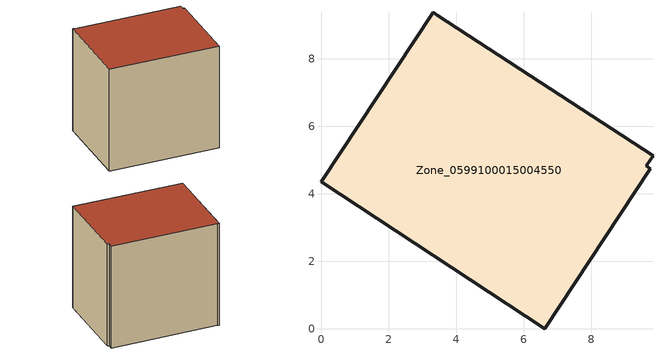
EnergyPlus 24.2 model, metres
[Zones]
Zone_0599100015004550
 floor ground (C_G): 3.31,9.39 3.43,9.3 9.83,5.13 9.62,4.83 9.74,4.74 6.61,0 0,4.36 z0.82
 wall outside (C_F): 3.43,9.3 3.31,9.39 0,4.36 6.61,0 9.74,4.74 9.62,4.83 9.83,5.13 3.43,9.3 z0.82:8.49
 roof outside (C_R): 9.83,5.13 3.43,9.3 3.31,9.39 0,4.36 6.61,0 9.74,4.74 9.62,4.83 z8.49
[BUILDING]
Pand.0599100015004550: North Axis=0; Terrain=City; Loads Convergence Tolerance Value=0.04; Temperature Convergence Tolerance Value=0.4; Solar Distribution=FullExterior; Maximum Number of Warmup Days=25; Minimum Number of Warmup Days=1
[Site:Location]
Rotterdam.The.Hague.AP_ZH_NLD Design_Conditions: Latitude=51.96; Longitude=4.45; Time Zone=1; Elevation=-4.5
[SITE:GROUNDTEMPERATURE:BUILDINGSURFACE]
18, 18, 18, 18, 18, 18, 18, 18, 18, 18, 18, 18
[MATERIAL] Thermal Absorptance=0.9; Solar Absorptance=0.7; Visible Absorptance=0.7
Name | Roughness | Thickness | Conductivity | Density | Specific Heat
G.TI.1965-1974 | MediumSmooth | 0.15 | 0.882353 | 540 | 1210
F.TI.1965-1974 | Rough | 0.3 | 0.697674 | 1920 | 840
R.TI.1965-1974 | MediumRough | 0.2 | 0.232558 | 1500 | 1000
[CONSTRUCTION]
C_G: G.TI.1965-1974
C_F: F.TI.1965-1974
C_R: R.TI.1965-1974
[ZONE]
Zone_0599100015004550: Type=1; Multiplier=1; Ceiling Height=Autocalculate; Volume=Autocalculate; Floor Area=autocalculate; Part of Total Floor Area=Yes
[ZONEINFILTRATION:DESIGNFLOWRATE]
Infil_Zone_0599100015004550: Zone or ZoneList or Space or SpaceList=Zone_0599100015004550; Schedule=AlwaysOn; Design Flow Rate Calculation Method=Flow/Area; Flow Rate per Floor Area=0.003; Constant Term Coefficient=1; Temperature Term Coefficient=0; Velocity Term Coefficient=0; Velocity Squared Term Coefficient=0
[HVACTEMPLATE:ZONE:IDEALLOADSAIRSYSTEM]
Zone_0599100015004550: Maximum Heating Supply Air Temperature=50; Minimum Cooling Supply Air Temperature=13; Maximum Heating Supply Air Humidity Ratio=0.0156; Minimum Cooling Supply Air Humidity Ratio=0.0077; Heating Limit=NoLimit; Cooling Limit=NoLimit; Dehumidification Control Type=ConstantSensibleHeatRatio; Cooling Sensible Heat Ratio=0.7; Dehumidification Setpoint=60; Humidification Control Type=None; Humidification Setpoint=30; Outdoor Air Method=None; Outdoor Air Flow Rate per Person=0.00944; Outdoor Air Flow Rate per Zone Floor Area=0; Outdoor Air Flow Rate per Zone=0; Demand Controlled Ventilation Type=None; Outdoor Air Economizer Type=NoEconomizer; Heat Recovery Type=None; Sensible Heat Recovery Effectiveness=0.7; Latent Heat Recovery Effectiveness=0.65
[ZONECONTROL:THERMOSTAT]
ThermostatControl_Zone_0599100015004550: Zone or ZoneList=Zone_0599100015004550; Control Type Schedule=DualSetpointControlType; Control 1=Thermostat_Zone_0599100015004550; Temperature Difference Between Cutout And Setpoint=0
[THERMOSTATSETPOINT:DUALSETPOINT]
Thermostat_Zone_0599100015004550: Heating Setpoint Temperature Schedule=HeatingSetpoint_Zone_0599100015004550; Cooling Setpoint Temperature Schedule=CoolingSetpoint_Zone_0599100015004550
[SCHEDULE:COMPACT]
HeatingSetpoint_Zone_0599100015004550: Through: 12/31, For: AllDays, Until: 24:00, 21
CoolingSetpoint_Zone_0599100015004550: Through: 12/31, For: AllDays, Until: 24:00, 24
DualSetpointControlType: Through: 12/31, For: AllDays, Until: 24:00, 4
AlwaysOn: Through: 12/31, For: AllDays, Until: 24:00, 1
